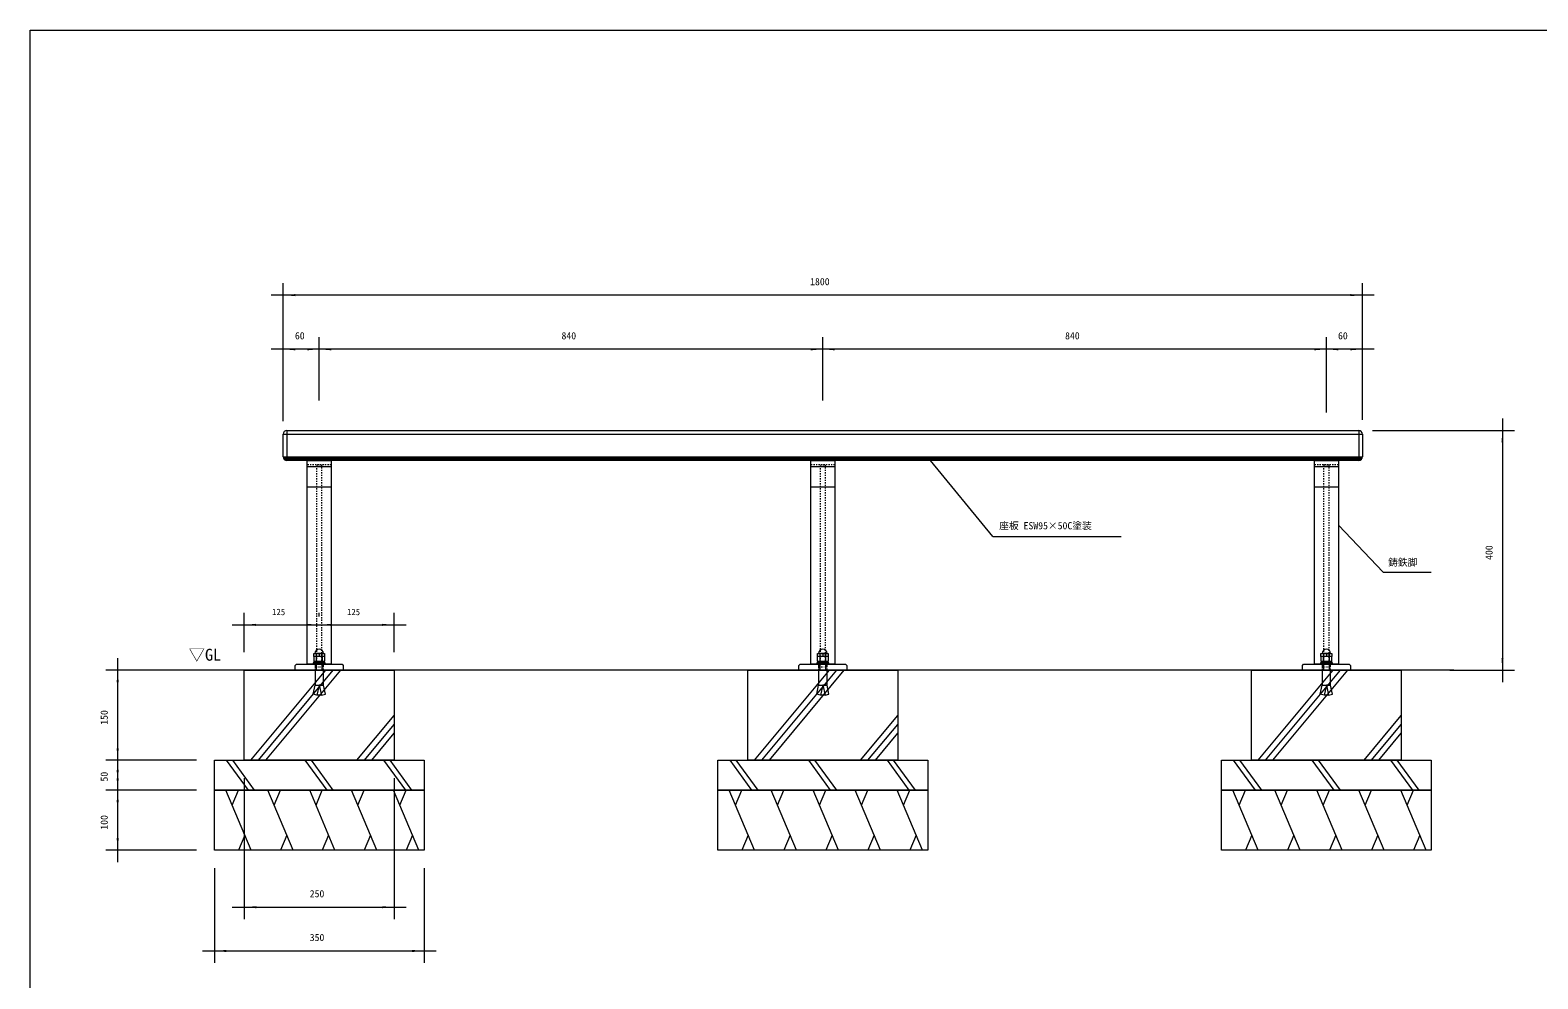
# Model space of a CAD drawing. Units: millimetres, scale not verified. Extents: x -1950 to 1950, y -1375 to 1375.
# Drawn here: x -1950 to 565, y -208 to 1375 of the extents above; entities that cross this region are included whole.
import ezdxf
from ezdxf.enums import TextEntityAlignment as Align

# ---------------------------------------------------------------- set-up
doc = ezdxf.new("R2010")
doc.units = ezdxf.units.MM
doc.header["$LTSCALE"] = 10
doc.linetypes.add('USER1', pattern=[0.416641, 0.208282, -0.208359])
doc.linetypes.add('USER5', pattern=[0.208282, 0.069427, -0.138855])
doc.layers.add('0-1_IMPORTED', color=30, linetype='Continuous', lineweight=18)
doc.styles.add('ＭＳ ゴシック', font='')
doc.styles.get('ＭＳ ゴシック').set_extended_font_data('MS Gothic')

msp = doc.modelspace()

# ---------------------------------------------------------------- linework, layer by layer
at = {"layer": '0-1_IMPORTED', "color": 1}
for p, q in [((-1527.76, 933), (-1547.76, 933)), ((-1527.76, 752.54), (-1527.76, 953)), ((272.24, 933), (-1527.76, 933)), ((272.24, 791), (272.24, 953)), ((292.24, 933), (272.24, 933)), ((-1527.76, 722.54), (-1527.76, 862.69)), ((-1467.76, 757.18), (-1467.76, 862.69)), ((-1467.76, 757.18), (-1467.76, 862.69)), ((-627.76, 757.18), (-627.76, 862.69)), ((-627.76, 757.18), (-627.76, 862.69)), ((212.24, 737.18), (212.24, 862.69)), ((212.24, 737.18), (212.24, 862.69)), ((272.24, 725), (272.24, 862.69)), ((-1527.76, 842.69), (-1547.76, 842.69)), ((-1467.76, 842.69), (-1527.76, 842.69)), ((-1467.76, 842.69), (-1487.76, 842.69)), ((-627.76, 842.69), (-1467.76, 842.69)), ((-1447.76, 842.69), (-1467.76, 842.69)), ((-627.76, 842.69), (-647.76, 842.69)), ((212.24, 842.69), (-627.76, 842.69)), ((-607.76, 842.69), (-627.76, 842.69)), ((212.24, 842.69), (192.24, 842.69)), ((272.24, 842.69), (212.24, 842.69)), ((232.24, 842.69), (212.24, 842.69)), ((292.24, 842.69), (272.24, 842.69)), ((289, 707.18), (526, 707.18)), ((506, 727.18), (506, 707.18)), ((506, 707.18), (506, 307.18)), ((-344, 530.13), (-447.9, 657.18)), ((-344, 530.13), (-130, 530.13)), ((232.24, 549.42), (307.25, 470.62)), ((307.25, 470.62), (387, 470.62)), ((-1593, 337.18), (-1593, 403)), ((-1468, 397), (-1468, 403)), ((-1468, 397), (-1468, 403)), ((-1343, 337.18), (-1343, 403)), ((-1613, 383), (-1593, 383)), ((-1593, 383), (-1468, 383)), ((-1488, 383), (-1468, 383)), ((-1468, 383), (-1448, 383)), ((-1468, 383), (-1343, 383)), ((-1343, 383), (-1323, 383)), ((-1804, 307.18), (-1804, 327.18)), ((-1622.76, 307.18), (-1824, 307.18)), ((-1804, 157.18), (-1804, 307.18)), ((418, 307.18), (526, 307.18)), ((506, 307.18), (506, 287.18)), ((-1804, 157.18), (-1804, 177.18)), ((-1672.76, 157.18), (-1824, 157.18)), ((-1672.76, 157.18), (-1824, 157.18)), ((-1804, 107.18), (-1804, 157.18)), ((-1804, 137.18), (-1804, 157.18)), ((-1804, 107.18), (-1804, 127.18)), ((-1592.76, 127.18), (-1592.76, -108)), ((-1342.76, 127.18), (-1342.76, -108)), ((-1672.76, 107.18), (-1824, 107.18)), ((-1672.76, 107.18), (-1824, 107.18)), ((-1804, 7.18), (-1804, 107.18)), ((-1804, 87.18), (-1804, 107.18)), ((-1672.76, 7.18), (-1824, 7.18)), ((-1804, -12.82), (-1804, 7.18)), ((-1642.76, -22.82), (-1642.76, -181)), ((-1292.76, -22.82), (-1292.76, -181)), ((-1612.76, -88), (-1592.76, -88)), ((-1592.76, -88), (-1342.76, -88)), ((-1342.76, -88), (-1322.76, -88)), ((-1662.76, -161), (-1642.76, -161)), ((-1642.76, -161), (-1292.76, -161)), ((-1292.76, -161), (-1272.76, -161))]:
    msp.add_line(p, q, dxfattribs=at)
at = {"layer": '0-1_IMPORTED'}
for p, q in [((-1521.76, 707.18), (266.24, 707.18)), ((-1521.76, 707.18), (-1521.76, 657.73)), ((266.24, 707.18), (266.24, 657.19)), ((-1527.76, 663.18), (-1527.76, 701.18)), ((-1527.74, 701.18), (272.22, 701.18)), ((272.24, 701.18), (272.24, 663.18)), ((-1527.76, 663.18), (271.45, 663.18)), ((-1527.74, 661.64), (272.22, 661.64)), ((-1526.63, 659.21), (271.12, 659.21)), ((-1525.07, 657.99), (269.56, 657.99)), ((266.24, 657.18), (-1521.76, 657.18)), ((-1487.76, 647.07), (-1447.76, 647.07)), ((-647.76, 647.07), (-607.76, 647.07)), ((192.24, 647.07), (232.24, 647.07)), ((-1447.76, 612.76), (-1487.76, 612.76)), ((-607.76, 612.76), (-647.76, 612.76)), ((232.24, 612.76), (192.24, 612.76)), ((-1474.91, 335.27), (-1460.61, 335.27)), ((-1472.38, 322.58), (-1472.38, 329.55)), ((-1467.76, 334.55), (-1467.76, 330.98)), ((-1463.14, 329.55), (-1463.14, 322.58)), ((-634.91, 335.27), (-620.61, 335.27)), ((-632.38, 322.58), (-632.38, 329.55)), ((-627.76, 334.55), (-627.76, 330.98)), ((-623.14, 329.55), (-623.14, 322.58)), ((205.09, 335.27), (219.39, 335.27)), ((207.62, 322.58), (207.62, 329.55)), ((212.24, 334.55), (212.24, 330.98)), ((216.86, 329.55), (216.86, 322.58)), ((424.97, 307.18), (-1699.27, 307.18)), ((-1581.66, 157.18), (-1456.66, 307.18)), ((-1569.29, 157.18), (-1444.29, 307.18)), ((-1556.92, 157.18), (-1431.92, 307.18)), ((-741.66, 157.18), (-616.66, 307.18)), ((-729.29, 157.18), (-604.29, 307.18)), ((-716.92, 157.18), (-591.92, 307.18)), ((98.34, 157.18), (223.34, 307.18)), ((110.71, 157.18), (235.71, 307.18)), ((123.08, 157.18), (248.08, 307.18)), ((-1467.76, 282.18), (-1471.51, 265.94)), ((-1467.76, 282.18), (-1464.01, 265.94)), ((-627.76, 282.18), (-631.51, 265.94)), ((-627.76, 282.18), (-624.01, 265.94)), ((212.24, 282.18), (208.49, 265.94)), ((212.24, 282.18), (215.99, 265.94)), ((-1471.51, 265.94), (-1478, 267.44)), ((-1464.01, 265.94), (-1471.51, 265.94)), ((-1464.01, 265.94), (-1457.51, 267.44)), ((-631.51, 265.94), (-638, 267.44)), ((-624.01, 265.94), (-631.51, 265.94)), ((-624.01, 265.94), (-617.51, 267.44)), ((208.49, 265.94), (202, 267.44)), ((215.99, 265.94), (208.49, 265.94)), ((215.99, 265.94), (222.49, 267.44)), ((-1404.89, 157.18), (-1342.76, 231.73)), ((-564.89, 157.18), (-502.76, 231.73)), ((275.11, 157.18), (337.24, 231.73)), ((-1392.51, 157.18), (-1342.76, 216.88)), ((-1380.14, 157.18), (-1342.76, 202.03)), ((-552.51, 157.18), (-502.76, 216.88)), ((-540.14, 157.18), (-502.76, 202.03)), ((287.49, 157.18), (337.24, 216.88)), ((299.86, 157.18), (337.24, 202.03)), ((-1623.07, 157.18), (-1586.53, 107.18)), ((-1612.73, 157.18), (-1576.19, 107.18)), ((-1491.82, 157.18), (-1455.28, 107.18)), ((-1481.48, 157.18), (-1444.94, 107.18)), ((-1360.57, 157.18), (-1324.03, 107.18)), ((-1350.23, 157.18), (-1313.69, 107.18)), ((-783.07, 157.18), (-746.53, 107.18)), ((-772.73, 157.18), (-736.19, 107.18)), ((-651.82, 157.18), (-615.28, 107.18)), ((-641.48, 157.18), (-604.94, 107.18)), ((-520.57, 157.18), (-484.03, 107.18)), ((-510.23, 157.18), (-473.69, 107.18)), ((56.93, 157.18), (93.47, 107.18)), ((67.27, 157.18), (103.81, 107.18)), ((188.18, 157.18), (224.72, 107.18)), ((198.52, 157.18), (235.06, 107.18)), ((319.43, 157.18), (355.97, 107.18)), ((329.77, 157.18), (366.31, 107.18)), ((-1581.51, 7.18), (-1623.72, 107.18)), ((-1613.17, 82.18), (-1602.62, 107.18)), ((-1511.51, 7.18), (-1553.72, 107.18)), ((-1543.17, 82.18), (-1532.62, 107.18)), ((-1441.51, 7.18), (-1483.72, 107.18)), ((-1473.17, 82.18), (-1462.62, 107.18)), ((-1371.51, 7.18), (-1413.72, 107.18)), ((-1403.17, 82.18), (-1392.62, 107.18)), ((-1301.51, 7.18), (-1343.72, 107.18)), ((-1333.17, 82.18), (-1322.62, 107.18)), ((-741.51, 7.18), (-783.72, 107.18)), ((-773.17, 82.18), (-762.62, 107.18)), ((-671.51, 7.18), (-713.72, 107.18)), ((-703.17, 82.18), (-692.62, 107.18)), ((-601.51, 7.18), (-643.72, 107.18)), ((-633.17, 82.18), (-622.62, 107.18)), ((-531.51, 7.18), (-573.72, 107.18)), ((-563.17, 82.18), (-552.62, 107.18)), ((-461.51, 7.18), (-503.72, 107.18)), ((-493.17, 82.18), (-482.62, 107.18)), ((98.49, 7.18), (56.28, 107.18)), ((66.83, 82.18), (77.38, 107.18)), ((168.49, 7.18), (126.28, 107.18)), ((136.83, 82.18), (147.38, 107.18)), ((238.49, 7.18), (196.28, 107.18)), ((206.83, 82.18), (217.38, 107.18)), ((308.49, 7.18), (266.28, 107.18)), ((276.83, 82.18), (287.38, 107.18)), ((378.49, 7.18), (336.28, 107.18)), ((346.83, 82.18), (357.38, 107.18)), ((-1592.06, 32.18), (-1602.62, 7.18)), ((-1522.06, 32.18), (-1532.62, 7.18)), ((-1452.06, 32.18), (-1462.62, 7.18)), ((-1382.06, 32.18), (-1392.62, 7.18)), ((-1312.06, 32.18), (-1322.62, 7.18)), ((-752.06, 32.18), (-762.62, 7.18)), ((-682.06, 32.18), (-692.62, 7.18)), ((-612.06, 32.18), (-622.62, 7.18)), ((-542.06, 32.18), (-552.62, 7.18)), ((-472.06, 32.18), (-482.62, 7.18)), ((87.94, 32.18), (77.38, 7.18)), ((157.94, 32.18), (147.38, 7.18)), ((227.94, 32.18), (217.38, 7.18)), ((297.94, 32.18), (287.38, 7.18)), ((367.94, 32.18), (357.38, 7.18))]:
    msp.add_line(p, q, dxfattribs=at)
at = {"layer": '0-1_IMPORTED', "color": 7, "linetype": 'USER1', "lineweight": 9}
for p, q in [((-1447.76, 650.07), (-1487.76, 650.07)), ((-607.76, 650.07), (-647.76, 650.07)), ((232.24, 650.07), (192.24, 650.07))]:
    msp.add_line(p, q, dxfattribs=at)
at = {"layer": '0-1_IMPORTED'}
for points in [[(-1950, 1375), (1950, 1375), (1950, -1375), (-1950, -1375)], [(-1487.76, 657.07), (-1447.76, 657.07), (-1447.76, 317.18), (-1487.76, 317.18)], [(-647.76, 657.07), (-607.76, 657.07), (-607.76, 317.18), (-647.76, 317.18)], [(192.24, 657.07), (232.24, 657.07), (232.24, 317.18), (192.24, 317.18)], [(-1458.52, 329.55), (-1459.76, 330.27), (-1475.76, 330.27), (-1477, 329.55), (-1477, 322.58), (-1475.76, 321.87), (-1459.76, 321.87), (-1458.52, 322.58)], [(-1476.76, 335.27), (-1458.76, 335.27), (-1458.76, 330.27), (-1476.76, 330.27)], [(-1462.76, 335.18), (-1472.76, 335.18), (-1472.76, 307.18), (-1462.76, 307.18)], [(-618.52, 329.55), (-619.76, 330.27), (-635.76, 330.27), (-637, 329.55), (-637, 322.58), (-635.76, 321.87), (-619.76, 321.87), (-618.52, 322.58)], [(-636.76, 335.27), (-618.76, 335.27), (-618.76, 330.27), (-636.76, 330.27)], [(-622.76, 335.18), (-632.76, 335.18), (-632.76, 307.18), (-622.76, 307.18)], [(221.48, 329.55), (220.24, 330.27), (204.24, 330.27), (203, 329.55), (203, 322.58), (204.24, 321.87), (220.24, 321.87), (221.48, 322.58)], [(203.24, 335.27), (221.24, 335.27), (221.24, 330.27), (203.24, 330.27)], [(217.24, 335.18), (207.24, 335.18), (207.24, 307.18), (217.24, 307.18)], [(-1592.76, 307.18), (-1342.76, 307.18), (-1342.76, 157.18), (-1592.76, 157.18)], [(-1507.76, 315.18), (-1505.76, 317.18), (-1429.76, 317.18), (-1427.76, 315.18), (-1427.76, 307.18), (-1507.76, 307.18)], [(-1457.76, 319.48), (-1477.76, 319.48), (-1477.76, 317.18), (-1457.76, 317.18)], [(-1458.84, 321.87), (-1476.67, 321.87), (-1476.67, 319.48), (-1458.84, 319.48)], [(-1460.68, 307.18), (-1474.84, 307.18), (-1474.84, 282.18), (-1460.68, 282.18)], [(-752.76, 307.18), (-502.76, 307.18), (-502.76, 157.18), (-752.76, 157.18)], [(-667.76, 315.18), (-665.76, 317.18), (-589.76, 317.18), (-587.76, 315.18), (-587.76, 307.18), (-667.76, 307.18)], [(-617.76, 319.48), (-637.76, 319.48), (-637.76, 317.18), (-617.76, 317.18)], [(-618.84, 321.87), (-636.67, 321.87), (-636.67, 319.48), (-618.84, 319.48)], [(-620.68, 307.18), (-634.84, 307.18), (-634.84, 282.18), (-620.68, 282.18)], [(87.24, 307.18), (337.24, 307.18), (337.24, 157.18), (87.24, 157.18)], [(172.24, 315.18), (174.24, 317.18), (250.24, 317.18), (252.24, 315.18), (252.24, 307.18), (172.24, 307.18)], [(222.24, 319.48), (202.24, 319.48), (202.24, 317.18), (222.24, 317.18)], [(221.16, 321.87), (203.33, 321.87), (203.33, 319.48), (221.16, 319.48)], [(219.32, 307.18), (205.16, 307.18), (205.16, 282.18), (219.32, 282.18)], [(-1642.76, 157.18), (-1292.76, 157.18), (-1292.76, 107.18), (-1642.76, 107.18)], [(-802.76, 157.18), (-452.76, 157.18), (-452.76, 107.18), (-802.76, 107.18)], [(37.24, 157.18), (387.24, 157.18), (387.24, 107.18), (37.24, 107.18)], [(-1642.76, 107.18), (-1292.76, 107.18), (-1292.76, 7.18), (-1642.76, 7.18)], [(-802.76, 107.18), (-452.76, 107.18), (-452.76, 7.18), (-802.76, 7.18)], [(37.24, 107.18), (387.24, 107.18), (387.24, 7.18), (37.24, 7.18)]]:
    msp.add_lwpolyline(points, close=True, dxfattribs=at)
at = {"layer": '0-1_IMPORTED', "color": 7, "linetype": 'USER1', "lineweight": 9}
for points in [[(-1471.76, 650.07), (-1463.76, 650.07), (-1463.76, 317.18), (-1471.76, 317.18)], [(-631.76, 650.07), (-623.76, 650.07), (-623.76, 317.18), (-631.76, 317.18)], [(208.24, 650.07), (216.24, 650.07), (216.24, 317.18), (208.24, 317.18)]]:
    msp.add_lwpolyline(points, close=True, dxfattribs=at)
at = {"layer": '0-1_IMPORTED'}
for points in [[(-1458.52, 329.55), (-1459.1, 329.86), (-1459.68, 330.09), (-1460.25, 330.22), (-1460.83, 330.27), (-1461.41, 330.22), (-1461.98, 330.09), (-1462.56, 329.86), (-1463.14, 329.55), (-1464.29, 329.86), (-1465.45, 330.09), (-1466.6, 330.22), (-1467.76, 330.27), (-1468.91, 330.22), (-1470.07, 330.09), (-1471.22, 329.86), (-1472.38, 329.55), (-1472.95, 329.86), (-1473.53, 330.09), (-1474.11, 330.22), (-1474.69, 330.27), (-1475.26, 330.22), (-1475.84, 330.09), (-1476.42, 329.86), (-1477, 329.55)], [(-618.52, 329.55), (-619.1, 329.86), (-619.68, 330.09), (-620.25, 330.22), (-620.83, 330.27), (-621.41, 330.22), (-621.98, 330.09), (-622.56, 329.86), (-623.14, 329.55), (-624.29, 329.86), (-625.45, 330.09), (-626.6, 330.22), (-627.76, 330.27), (-628.91, 330.22), (-630.07, 330.09), (-631.22, 329.86), (-632.38, 329.55), (-632.95, 329.86), (-633.53, 330.09), (-634.11, 330.22), (-634.69, 330.27), (-635.26, 330.22), (-635.84, 330.09), (-636.42, 329.86), (-637, 329.55)], [(221.48, 329.55), (220.9, 329.86), (220.32, 330.09), (219.75, 330.22), (219.17, 330.27), (218.59, 330.22), (218.02, 330.09), (217.44, 329.86), (216.86, 329.55), (215.71, 329.86), (214.55, 330.09), (213.4, 330.22), (212.24, 330.27), (211.09, 330.22), (209.93, 330.09), (208.78, 329.86), (207.62, 329.55), (207.05, 329.86), (206.47, 330.09), (205.89, 330.22), (205.31, 330.27), (204.74, 330.22), (204.16, 330.09), (203.58, 329.86), (203, 329.55)], [(-1458.52, 322.58), (-1459.1, 322.27), (-1459.68, 322.05), (-1460.25, 321.91), (-1460.83, 321.87), (-1461.41, 321.91), (-1461.98, 322.05), (-1462.56, 322.27), (-1463.14, 322.58), (-1464.29, 322.27), (-1465.45, 322.05), (-1466.6, 321.91), (-1467.76, 321.87), (-1468.91, 321.91), (-1470.07, 322.05), (-1471.22, 322.27), (-1472.38, 322.58), (-1472.95, 322.27), (-1473.53, 322.05), (-1474.11, 321.91), (-1474.69, 321.87), (-1475.26, 321.91), (-1475.84, 322.05), (-1476.42, 322.27), (-1477, 322.58)], [(-618.52, 322.58), (-619.1, 322.27), (-619.68, 322.05), (-620.25, 321.91), (-620.83, 321.87), (-621.41, 321.91), (-621.98, 322.05), (-622.56, 322.27), (-623.14, 322.58), (-624.29, 322.27), (-625.45, 322.05), (-626.6, 321.91), (-627.76, 321.87), (-628.91, 321.91), (-630.07, 322.05), (-631.22, 322.27), (-632.38, 322.58), (-632.95, 322.27), (-633.53, 322.05), (-634.11, 321.91), (-634.69, 321.87), (-635.26, 321.91), (-635.84, 322.05), (-636.42, 322.27), (-637, 322.58)], [(221.48, 322.58), (220.9, 322.27), (220.32, 322.05), (219.75, 321.91), (219.17, 321.87), (218.59, 321.91), (218.02, 322.05), (217.44, 322.27), (216.86, 322.58), (215.71, 322.27), (214.55, 322.05), (213.4, 321.91), (212.24, 321.87), (211.09, 321.91), (209.93, 322.05), (208.78, 322.27), (207.62, 322.58), (207.05, 322.27), (206.47, 322.05), (205.89, 321.91), (205.31, 321.87), (204.74, 321.91), (204.16, 322.05), (203.58, 322.27), (203, 322.58)], [(-1478, 267.44), (-1474.84, 282.18), (-1467.76, 282.18), (-1471.51, 265.94), (-1478, 267.44), (-1474.84, 282.18)], [(-1457.51, 267.44), (-1460.68, 282.18), (-1467.76, 282.18), (-1464.01, 265.94), (-1457.51, 267.44), (-1460.68, 282.18)], [(-638, 267.44), (-634.84, 282.18), (-627.76, 282.18), (-631.51, 265.94), (-638, 267.44), (-634.84, 282.18)], [(-617.51, 267.44), (-620.68, 282.18), (-627.76, 282.18), (-624.01, 265.94), (-617.51, 267.44), (-620.68, 282.18)], [(202, 267.44), (205.16, 282.18), (212.24, 282.18), (208.49, 265.94), (202, 267.44), (205.16, 282.18)], [(222.49, 267.44), (219.32, 282.18), (212.24, 282.18), (215.99, 265.94), (222.49, 267.44), (219.32, 282.18)]]:
    msp.add_lwpolyline(points, dxfattribs=at)
at = {"layer": '0-1_IMPORTED', "linetype": 'USER5'}
for points in [[(-1474.26, 322.45), (-1461.26, 322.45), (-1461.26, 312.45), (-1474.26, 312.45)], [(-1474.26, 317.18), (-1461.26, 317.18), (-1461.26, 307.18), (-1474.26, 307.18)], [(-1474.26, 317.18), (-1461.26, 317.18), (-1461.26, 307.18), (-1474.26, 307.18)], [(-634.26, 322.45), (-621.26, 322.45), (-621.26, 312.45), (-634.26, 312.45)], [(-634.26, 317.18), (-621.26, 317.18), (-621.26, 307.18), (-634.26, 307.18)], [(-634.26, 317.18), (-621.26, 317.18), (-621.26, 307.18), (-634.26, 307.18)], [(205.74, 322.45), (218.74, 322.45), (218.74, 312.45), (205.74, 312.45)], [(205.74, 317.18), (218.74, 317.18), (218.74, 307.18), (205.74, 307.18)], [(205.74, 317.18), (218.74, 317.18), (218.74, 307.18), (205.74, 307.18)]]:
    msp.add_lwpolyline(points, close=True, dxfattribs=at)
at = {"layer": '0-1_IMPORTED'}
for centre, radius, start, end in [((-1521.76, 701.18), 6, 90, 180), ((266.24, 701.18), 6, 0, 90), ((-1521.76, 663.18), 6, 180, 270), ((266.24, 663.18), 6, 270, 0), ((-1467.76, 335.27), 7.15, 90, 180), ((-1467.76, 335.27), 7.15, 360, 90), ((-627.76, 335.27), 7.15, 90, 180), ((-627.76, 335.27), 7.15, 360, 90), ((212.24, 335.27), 7.15, 90, 180), ((212.24, 335.27), 7.15, 0, 90)]:
    msp.add_arc(centre, radius, start, end, dxfattribs=at)
at = {"layer": '0-1_IMPORTED', "color": 1}
for points in [[(-1527.76, 933), (-1507.76, 934.75), (-1507.76, 931.25)], [(272.24, 933), (252.24, 931.25), (252.24, 934.75)], [(-1527.76, 842.69), (-1507.76, 844.44), (-1507.76, 840.94)], [(-1467.76, 842.69), (-1487.76, 840.94), (-1487.76, 844.44)], [(-1467.76, 842.69), (-1447.76, 844.44), (-1447.76, 840.94)], [(-627.76, 842.69), (-647.76, 840.94), (-647.76, 844.44)], [(-627.76, 842.69), (-607.76, 844.44), (-607.76, 840.94)], [(212.24, 842.69), (192.24, 840.94), (192.24, 844.44)], [(212.24, 842.69), (232.24, 844.44), (232.24, 840.94)], [(272.24, 842.69), (252.24, 840.94), (252.24, 844.44)], [(506, 707.18), (507.75, 687.18), (504.25, 687.18)], [(-1593, 383), (-1573, 384.75), (-1573, 381.25)], [(-1468, 383), (-1488, 381.25), (-1488, 384.75)], [(-1468, 383), (-1448, 384.75), (-1448, 381.25)], [(-1343, 383), (-1363, 381.25), (-1363, 384.75)], [(506, 307.18), (504.25, 327.18), (507.75, 327.18)], [(-1804, 307.18), (-1802.25, 287.18), (-1805.75, 287.18)], [(-1804, 157.18), (-1805.75, 177.18), (-1802.25, 177.18)], [(-1804, 157.18), (-1802.25, 137.18), (-1805.75, 137.18)], [(-1804, 107.18), (-1805.75, 127.18), (-1802.25, 127.18)], [(-1804, 107.18), (-1802.25, 87.18), (-1805.75, 87.18)], [(-1804, 7.18), (-1805.75, 27.18), (-1802.25, 27.18)], [(-1592.76, -88), (-1572.76, -86.25), (-1572.76, -89.75)], [(-1342.76, -88), (-1362.76, -89.75), (-1362.76, -86.25)], [(-1642.76, -161), (-1622.76, -159.25), (-1622.76, -162.75)], [(-1292.76, -161), (-1312.76, -162.75), (-1312.76, -159.25)]]:
    msp.add_solid(points, dxfattribs=at)

# ---------------------------------------------------------------- texts
at = {"layer": '0-1_IMPORTED', "color": 7, "style": 'ＭＳ ゴシック'}
for s, height, p in [('1800', 11.94, (-648.92, 945.96)), ('60', 11.94, (-1508.34, 855.66)), ('840', 11.94, (-1063.63, 855.66)), ('840', 11.94, (-223.63, 855.66)), ('60', 11.94, (231.66, 855.66)), ('座板 ESW95×50C塗装', 11.94, (-333.53, 538.83)), ('鋳鉄脚', 11.94, (315.25, 477.62)), ('125', 10.67, (-1546.38, 395.96)), ('125', 10.67, (-1421.38, 395.96)), ('▽GL', 19.9, (-1685.59, 317.23)), ('250', 11.94, (-1483.63, -75.04)), ('350', 11.94, (-1483.63, -148.04))]:
    msp.add_text(s, height=height, dxfattribs=at).set_placement(p, align=Align.BOTTOM_LEFT)
for s, p in [('400', (493.04, 491.3)), ('150', (-1816.96, 216.3)), ('50', (-1816.96, 121.59)), ('100', (-1816.96, 41.3))]:
    msp.add_text(s, height=11.94, rotation=90, dxfattribs=at).set_placement(p, align=Align.BOTTOM_LEFT)

doc.saveas('drawing.dxf')
